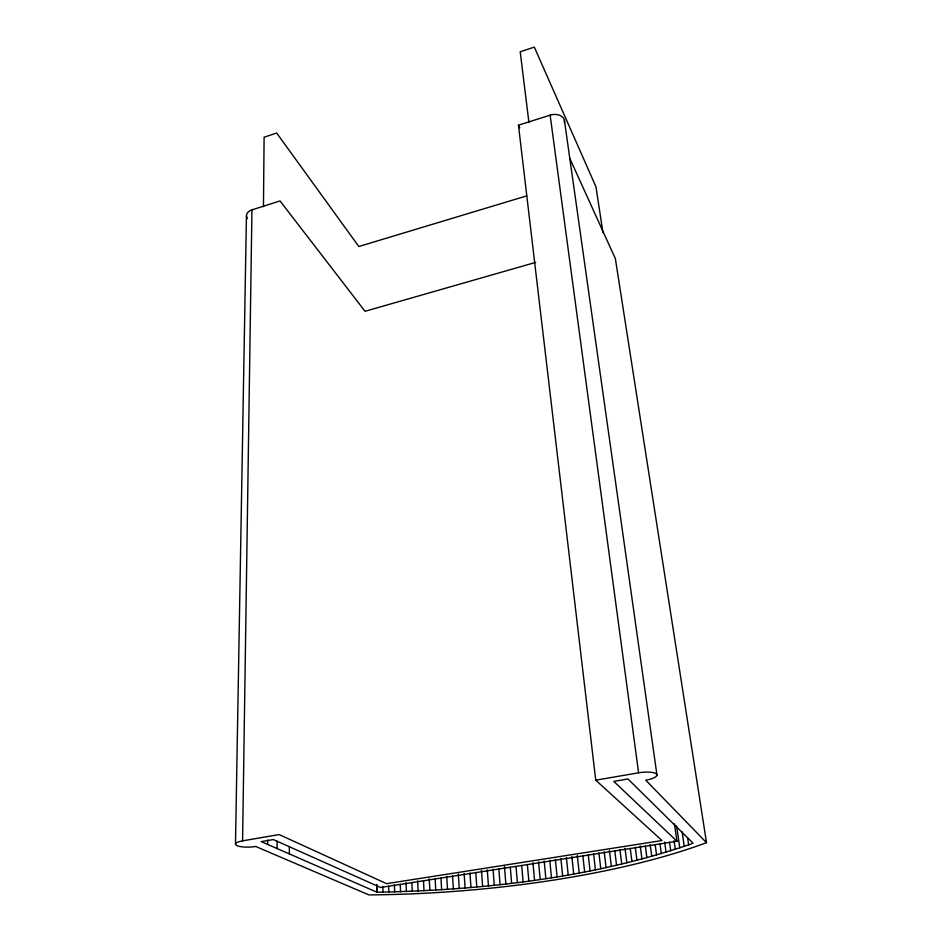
<?xml version="1.0" encoding="UTF-8"?>
<svg xmlns="http://www.w3.org/2000/svg" width="942" height="942" viewBox="0 0 942 942"><rect width="100%" height="100%" fill="white"/><g stroke="black" fill="none" stroke-linecap="round" stroke-linejoin="round"><path stroke-width="1.41" d="M277.113 848.577L277.136 841.241M267.669 844.444L267.693 840.052M263.454 206.722L264.101 137.226L276.677 133.034L358.82 246.521L526.778 195.854M569.71 158.209L615.35 258.603L706.512 842.666A357.383 97.709 -3.9 0 1 368.875 894.9L255.718 846.481A13.694 3.45 -2 0 1 238.138 846.069A13.694 3.45 -2 0 1 239.68 841.489L242.577 840.853L251.95 209.866L280.021 200.94L365.049 311.296L535.704 262.382M235.488 844.091L246.451 215.577M251.95 209.866L249.712 210.843A10.527 6.829 3.6 0 0 247.357 218.485M688.649 844.833L693.112 843.231L627.949 778.963L613.784 781.389L676.98 841.253L380.58 887.482L273.345 839.569L261.24 841.63L376.988 892.239C482.198 890.131 588.503 878.486 688.649 844.833L687.566 837.615M242.577 840.853L279.15 834.577L386.597 883.667L661.99 840.535L595.744 780.176L518.465 125.204L550.128 115.148A11.163 7.866 -10.5 0 1 564.352 122.79M595.744 780.176L638.594 772.817A14.813 4.145 -6.2 0 1 656.362 773.912A14.813 4.145 -6.2 0 1 646.848 779.976L645.753 780.176L706.512 842.666M518.465 125.204L519.748 127.829M602.951 232.674L595.968 186.799L534.314 47.1L520.208 51.81L528.933 122.554M682.138 831.951L684.257 846.352M676.627 826.028L679.806 847.859M674.472 823.944L676.98 841.253M674.036 840.629L675.296 849.331M669.468 842.101L670.704 850.791M564.411 120.305L656.951 775.019M664.64 842.113L666.065 852.227M659.953 843.549L661.355 853.64M655.196 844.833L656.586 855.03M650.192 844.762L651.77 856.384M550.128 115.148L638.594 772.817M645.341 846.128L646.895 857.726M640.242 846.022L641.961 859.045M635.285 847.341L636.969 860.34M630.257 848.471L631.941 861.612M625.029 848.295L626.854 862.86M619.93 849.543L621.732 864.085M614.785 850.756L616.551 865.274M609.427 850.508L611.334 866.452M604.199 851.686L606.071 867.606M598.924 852.828L600.772 868.724M593.601 853.758L595.426 869.831M588.255 854.853L590.057 870.903M582.874 855.925L584.641 871.951M577.305 855.513L579.189 872.975M571.865 856.537L573.713 873.976M566.389 857.526L568.203 874.953M560.879 858.492L562.657 875.895M555.344 859.434L557.087 876.825M549.787 860.352L551.482 877.72M544.182 861.012L545.854 878.592M538.565 861.871L540.202 879.439M532.925 862.707L534.538 880.252M527.402 864.968L528.839 881.053M521.715 865.757L523.116 881.818M516.016 866.499L517.382 882.56M510.293 867.229L511.636 883.278M504.441 866.463L505.866 883.961M498.813 868.583L500.072 884.62M493.043 869.231L494.267 885.256M487.261 869.843L488.462 885.869M481.468 870.432L482.634 886.457M475.769 872.445L476.793 887.011M469.964 872.963L470.953 887.541M464.135 873.469L465.101 888.035M458.307 873.941L459.237 888.506M452.56 875.836L453.373 888.954M446.72 876.26L447.509 889.378M440.962 878.109L441.633 889.766M435.11 878.462L435.757 890.131M429.269 878.792L429.882 890.473M423.488 880.558L424.006 890.779M417.636 880.829L418.142 891.061M411.866 882.536L412.266 891.32M406.014 882.76L406.402 891.544M400.244 884.42L400.55 891.733M394.404 884.573L394.698 891.909M388.634 886.175L388.858 892.05M382.817 886.281L383.029 892.156M376.953 884.891L377.2 892.239M376.741 884.891L376.988 892.239M289.347 846.611L289.359 853.935"/></g></svg>
